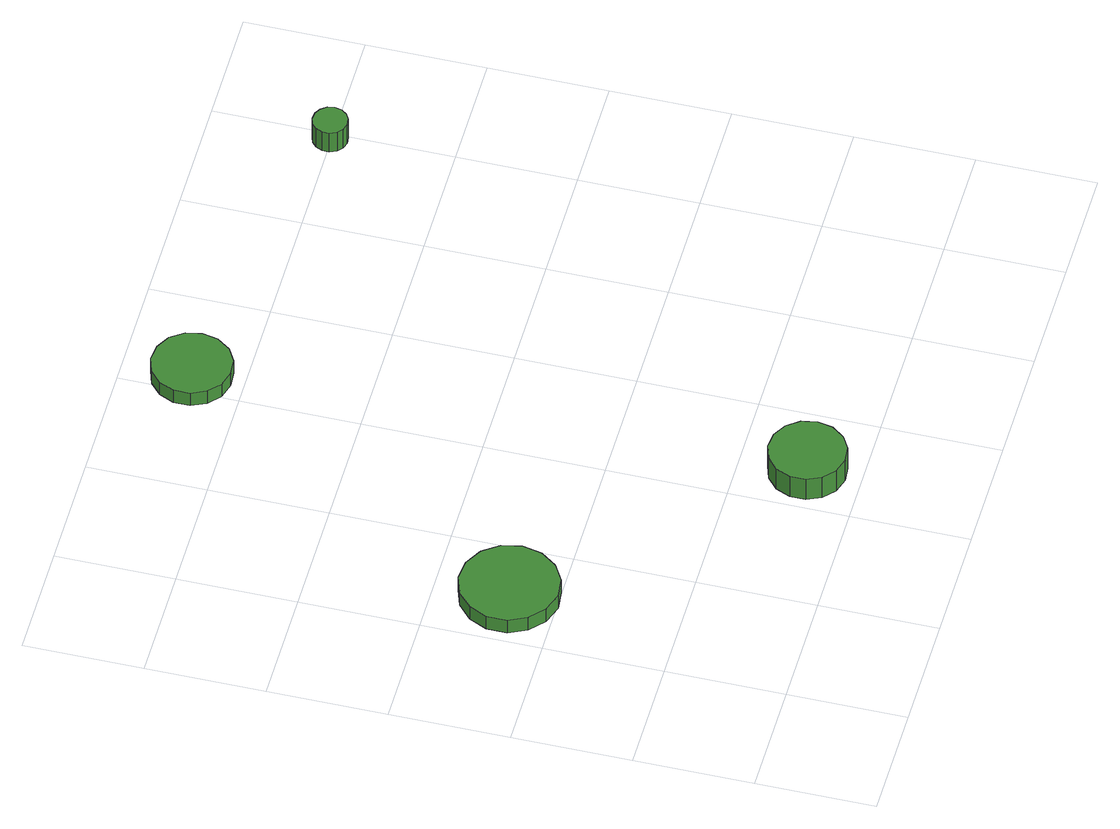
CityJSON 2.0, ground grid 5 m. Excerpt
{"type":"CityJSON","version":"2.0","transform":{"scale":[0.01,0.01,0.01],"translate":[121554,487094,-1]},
"CityObjects":{
"tree1":{"type":"SolitaryVegetationObject","attributes":{"function":"something"},"geometry":[{"type":"MultiSurface","lod":"1","boundaries":[[[0,1,2,3,4,5,6,7,8,9,10,11,12,13,14]],[[15,16,17,18,19,20,21,22,23,24,25,26,27,28,29]],[[0,29,28,1]],[[1,28,27,2]],[[2,27,26,3]],[[3,26,25,4]],[[4,25,24,5]],[[5,24,23,6]],[[6,23,22,7]],[[7,22,21,8]],[[8,21,20,9]],[[9,20,19,10]],[[10,19,18,11]],[[11,18,17,12]],[[12,17,16,13]],[[13,16,15,14]],[[14,15,29,0]]]}]},
"tree2":{"type":"SolitaryVegetationObject","attributes":{"function":"something"},"geometry":[{"type":"MultiSurface","lod":"1","boundaries":[[[30,31,32,33,34,35,36,37,38,39,40,41,42,43,44]],[[45,46,47,48,49,50,51,52,53,54,55,56,57,58,59]],[[30,59,58,31]],[[31,58,57,32]],[[32,57,56,33]],[[33,56,55,34]],[[34,55,54,35]],[[35,54,53,36]],[[36,53,52,37]],[[37,52,51,38]],[[38,51,50,39]],[[39,50,49,40]],[[40,49,48,41]],[[41,48,47,42]],[[42,47,46,43]],[[43,46,45,44]],[[44,45,59,30]]]}]},
"tree3":{"type":"SolitaryVegetationObject","attributes":{"function":"something"},"geometry":[{"type":"MultiSurface","lod":"1","boundaries":[[[60,61,62,63,64,65,66,67,68,69,70,71,72,73,74]],[[75,76,77,78,79,80,81,82,83,84,85,86,87,88,89]],[[60,89,88,61]],[[61,88,87,62]],[[62,87,86,63]],[[63,86,85,64]],[[64,85,84,65]],[[65,84,83,66]],[[66,83,82,67]],[[67,82,81,68]],[[68,81,80,69]],[[69,80,79,70]],[[70,79,78,71]],[[71,78,77,72]],[[72,77,76,73]],[[73,76,75,74]],[[74,75,89,60]]]}]},
"tree4":{"type":"SolitaryVegetationObject","attributes":{"function":"something"},"geometry":[{"type":"MultiSurface","lod":"1","boundaries":[[[90,91,92,93,94,95,96,97,98,99,100,101,102,103,104]],[[105,106,107,108,109,110,111,112,113,114,115,116,117,118,119]],[[90,119,118,91]],[[91,118,117,92]],[[92,117,116,93]],[[93,116,115,94]],[[94,115,114,95]],[[95,114,113,96]],[[96,113,112,97]],[[97,112,111,98]],[[98,111,110,99]],[[99,110,109,100]],[[100,109,108,101]],[[101,108,107,102]],[[102,107,106,103]],[[103,106,105,104]],[[104,105,119,90]]]}]}
},
"vertices":[
[456,1199,130],[438,1282,130],[388,1351,130],[314,1394,130],[229,1403,130],[148,1376,130],[85,1319,130],[50,1241,130],[50,1156,130],[85,1078,130],[148,1021,130],[229,994,130],[314,1003,130],[388,1046,130],[438,1115,130],[438,1115,58],[388,1046,58],[314,1003,58],[229,994,58],[148,1021,58],[85,1078,58],[50,1156,58],[50,1241,58],[85,1319,58],[148,1376,58],[229,1403,58],[314,1394,58],[388,1351,58],[438,1282,58],[456,1199,58],
[1364,224,173],[1351,289,173],[1311,343,173],[1254,376,173],[1188,383,173],[1124,363,173],[1075,318,173],[1048,257,173],[1048,191,173],[1075,130,173],[1124,86,173],[1188,65,173],[1254,72,173],[1311,105,173],[1351,159,173],[1351,159,58],[1311,105,58],[1254,72,58],[1188,65,58],[1124,86,58],[1075,130,58],[1048,191,58],[1048,257,58],[1075,318,58],[1124,363,58],[1188,383,58],[1254,376,58],[1311,343,58],[1351,289,58],[1364,224,58],
[1257,2717,130],[1243,2784,130],[1203,2840,130],[1143,2874,130],[1075,2882,130],[1009,2860,130],[958,2814,130],[930,2752,130],[930,2683,130],[958,2620,130],[1009,2574,130],[1075,2553,130],[1143,2560,130],[1203,2594,130],[1243,2650,130],[1243,2650,59],[1203,2594,59],[1143,2560,59],[1075,2553,59],[1009,2574,59],[958,2620,59],[930,2683,59],[930,2752,59],[958,2814,59],[1009,2860,59],[1075,2882,59],[1143,2874,59],[1203,2840,59],[1243,2784,59],[1257,2717,59],
[2545,2508,167],[2539,2537,167],[2521,2561,167],[2495,2576,167],[2466,2579,167],[2437,2570,167],[2415,2550,167],[2403,2522,167],[2403,2493,167],[2415,2465,167],[2437,2445,167],[2466,2436,167],[2495,2439,167],[2521,2454,167],[2539,2478,167],[2539,2478,59],[2521,2454,59],[2495,2439,59],[2466,2436,59],[2437,2445,59],[2415,2465,59],[2403,2493,59],[2403,2522,59],[2415,2550,59],[2437,2570,59],[2466,2579,59],[2495,2576,59],[2521,2561,59],[2539,2537,59],[2545,2508,59]
]}
